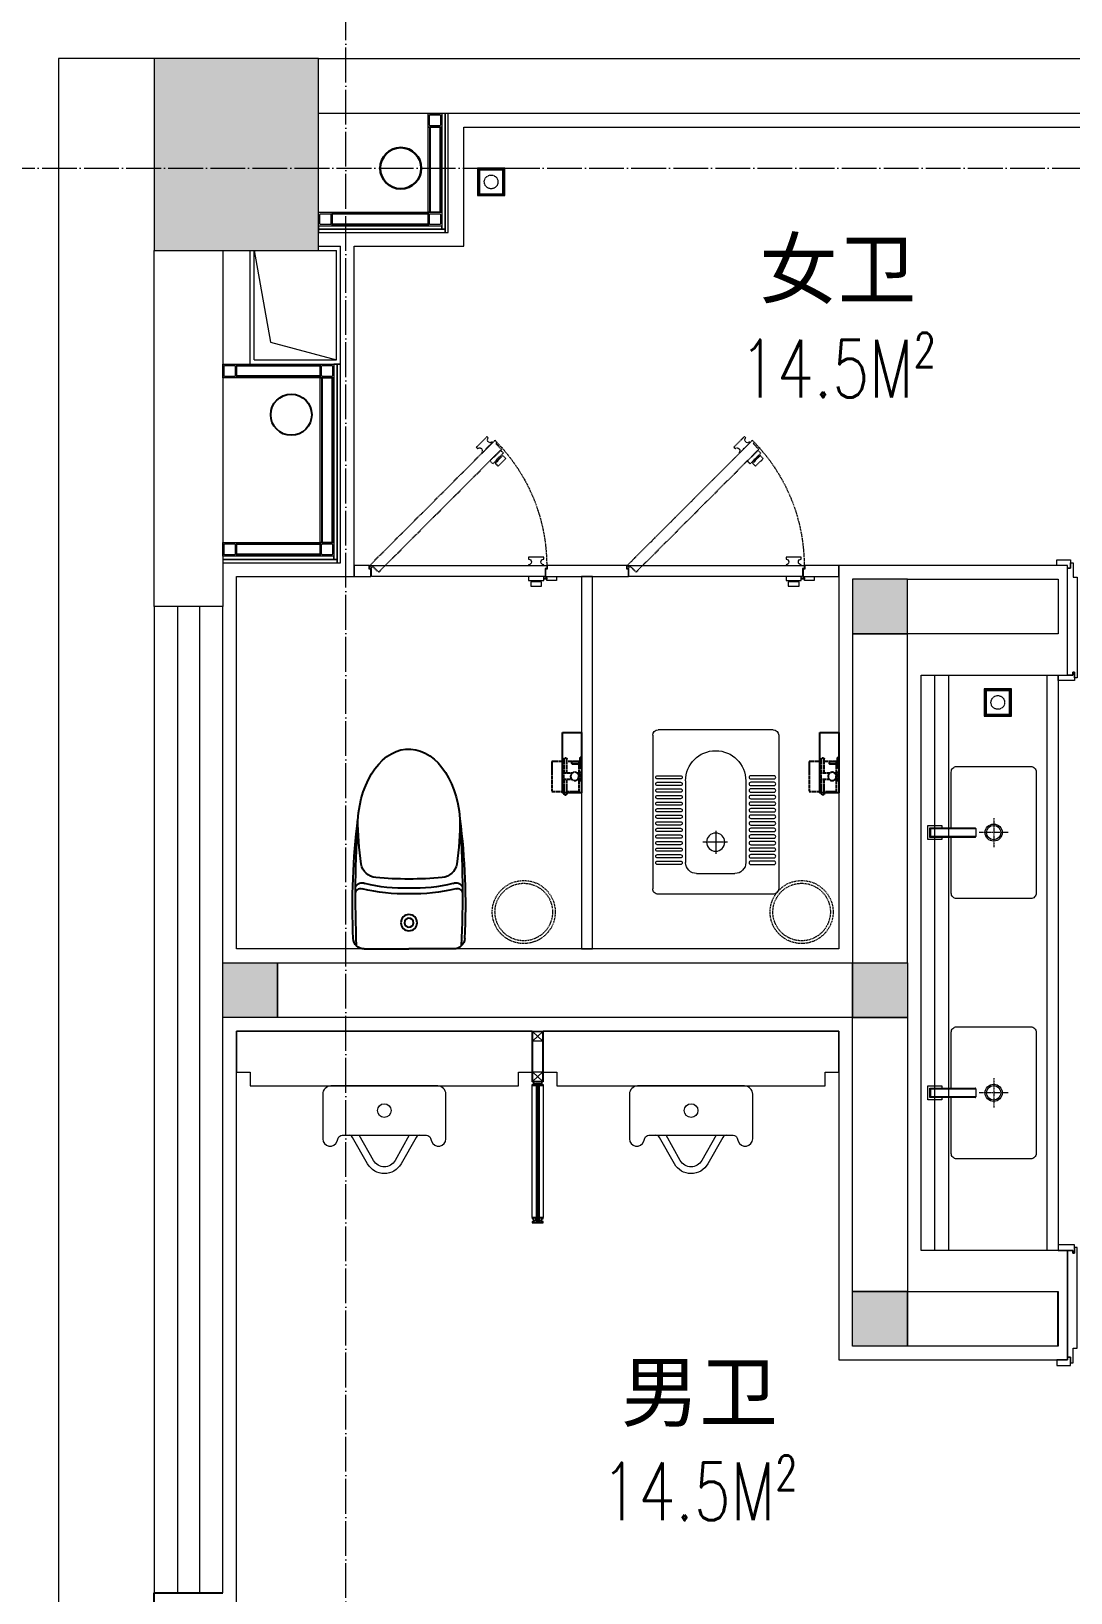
# Model space of a CAD drawing. Header units: millimetres. Extents: x -1346 to 48994, y -3569 to 24186.
# Drawn here: x 2585 to 6381, y 13516 to 19216 of the extents above; entities that cross this region are included whole.
import ezdxf
from ezdxf.enums import TextEntityAlignment as Align

# ---------------------------------------------------------------- set-up
doc = ezdxf.new("R2010")
doc.units = ezdxf.units.MM
for name, pattern in [('1', [0.375, 0.25, -0.125]), ('AD_514 TOWER A HOTEL TYP$0$CENTER', [2, 1.25, -0.25, 0.25, -0.25]), ('CENTER', [50.8, 31.75, -6.35, 6.35, -6.35]), ('DASH', [0.35, 0.25, -0.1]), ('DGN Style 2', [24.263104, 14.557862, -9.705241]), ('DOTE', [61.468, 50.8, -5.08, 0.508, -5.08])]:
    doc.linetypes.add(name, pattern=pattern)
for name, color, linetype, lineweight in [('BS-AR-OC', 253, 'Continuous', 0), ('BS-DOTE', 134, 'DOTE', 0), ('BS-WALL-BW', 200, 'Continuous', 0), ('BS-WALL-FINISH', 3, 'Continuous', 0), ('BS-WALL-HATCH1', 253, 'Continuous', 0), ('BS-WALL-ORI', 200, 'Continuous', 0), ('BS-WINDOW', 72, 'Continuous', 0), ('DS-DOOR-JAMB', 3, 'Continuous', 0), ('DS-FLOOR-SW', 33, 'Continuous', 0), ('DS-MILK-HIGH', 40, 'Continuous', 0), ('DS-MILK-LOW', 30, 'Continuous', 0), ('DS-MILK-SUSPEND', 66, 'Continuous', 0), ('DS-SW', 31, 'Continuous', 0), ('FC-OUTLET', 71, 'Continuous', 0), ('FF-FURN', 51, 'Continuous', 0), ('FF-LIGHT', 22, 'Continuous', 0), ('FF-TEXT', 2, 'Continuous', 0), ('PUB_DIM', 3, 'Continuous', 25)]:
    doc.layers.add(name, color=color, linetype=linetype, lineweight=lineweight)
for name, color, linetype in [('DS-FIXT', 31, 'Continuous'), ('DT-HATCH', 250, 'Continuous'), ('WALL', 160, 'Continuous'), ('生活排水', 2, 'DGN Style 2')]:
    doc.layers.add(name, color=color, linetype=linetype)
doc.styles.get("Standard").update_dxf_attribs({"font": 'arial.ttf'})
doc.styles.add('亚厦-中文', font='STXIHEI.TTF')
doc.styles.add('亚厦-英文', font='SIMPLEX.SHX', dxfattribs={"width": 0.8, "bigfont": 'hztxt.shx'})
doc.linetypes.add('LED_LINE', pattern='A,0.5,-0.2,["LED",Standard,S=0.1,R=0,X=-0.1,Y=-0.05],-0.25', length=0.95)
doc.linetypes.add('ZIGZAG', pattern='A,0.0001,-0.2,[131,ltypeshp.shx,S=0.2,R=0,X=-0.2,Y=0],-0.4,[131,ltypeshp.shx,S=0.2,R=180,X=0.2,Y=0],-0.2', length=0.8001)

# ---------------------------------------------------------------- blocks, each defined once
blk = doc.blocks.new('FDSGSERRERRER')
at = {"layer": 'BS-WALL-HATCH1'}
h = blk.add_hatch(color=256, dxfattribs=at)
h.dxf.hatch_style = 1
h.paths.add_polyline_path([(165374.1, 101443.3), (165974.1, 101443.3), (165974.1, 102143.3), (165374.1, 102143.3)])
at = {"layer": 'BS-WALL-BW'}
blk.add_lwpolyline([(165374.1, 101443.3), (165974.1, 101443.3), (165974.1, 102143.3), (165374.1, 102143.3)], close=True, dxfattribs=at)
blk = doc.blocks.new('*U55')
at = {"linetype": 'Continuous'}
for p, q in [((66716.7, 97964.8), (66716.7, 94364.8)), ((66796.7, 97964.8), (66796.7, 94364.8))]:
    blk.add_line(p, q, dxfattribs=at)
blk.add_lwpolyline([(66631.7, 94364.8), (66881.7, 94364.8), (66881.7, 97964.8), (66631.7, 97964.8)], close=True, dxfattribs=at)
blk = doc.blocks.new('DAFERW')
for points in [[(168719.1, 100313.1), (168719.1, 100283.1), (168709.1, 100283.1), (168709.1, 100293.1), (168669.1, 100293.1), (168669.1, 100313.1), (168719.1, 100313.1)], [(168729.1, 100303.1), (168729.1, 100250.1), (168744.1, 100250.1), (168744.1, 99883.1), (168734.1, 99883.1), (168734.1, 99903.1), (168728.1, 99903.1), (168728.1, 99893.1), (168709.1, 99893.1), (168709.1, 100283.1), (168719.1, 100283.1), (168719.1, 100303.1), (168729.1, 100303.1)], [(169564.1, 100303.1), (169564.1, 100250.1), (169549.1, 100250.1), (169549.1, 99883.1), (169559.1, 99883.1), (169559.1, 99903.1), (169565.1, 99903.1), (169565.1, 99893.1), (169584.1, 99893.1), (169584.1, 100283.1), (169574.1, 100283.1), (169574.1, 100303.1), (169564.1, 100303.1)], [(169574.1, 100313.1), (169574.1, 100283.1), (169584.1, 100283.1), (169584.1, 100293.1), (169624.1, 100293.1), (169624.1, 100313.1), (169574.1, 100313.1)], [(168734.1, 99903.1), (168734.1, 99873.1), (168674.1, 99873.1), (168674.1, 99893.1), (168728.1, 99893.1), (168728.1, 99903.1), (168734.1, 99903.1)], [(169559.1, 99903.1), (169559.1, 99873.1), (169619.1, 99873.1), (169619.1, 99893.1), (169565.1, 99893.1), (169565.1, 99903.1), (169559.1, 99903.1)]]:
    blk.add_lwpolyline(points)
blk = doc.blocks.new('FDGDSGDDSS')
at = {"layer": 'BS-DOTE', "ltscale": 2.5}
blk.add_line((68371.2, 81618.3), (68371.2, 105053.9), dxfattribs=at)
blk.add_lwpolyline([(65571.2, 101743.3), (111471.2, 101743.3)], dxfattribs=at)
blk = doc.blocks.new('sdgew4')
at = {"color": 146}
for points in [[(416174.6, 141639.1), (416174.6, 141679.1), (416159.6, 141679.1), (416159.6, 141639.1)], [(416174.6, 141670.5), (416179.6, 141670.5), (416179.6, 141647.8), (416174.6, 141647.8)], [(416194.6, 141631.6), (416194.6, 141686.6), (416179.6, 141686.6), (416179.6, 141631.6)], [(416179.6, 141619.6), (416194.6, 141619.6), (416194.6, 141584.6), (416179.6, 141584.6)], [(416184.6, 141631.6), (416189.6, 141631.6), (416189.6, 141619.6), (416184.6, 141619.6)]]:
    blk.add_lwpolyline(points, close=True, dxfattribs=at)
blk.add_lwpolyline([(416237.6, 141631.6, -1), (416257.6, 141631.6), (416264.6, 141631.6), (416264.6, 141686.6), (416257.6, 141686.6, -1), (416237.6, 141686.6), (416234.6, 141686.6), (416234.6, 141631.6)], format="xyb", close=True, dxfattribs=at)
blk = doc.blocks.new('EQREQ')
at = {"color": 8, "linetype": 'DASH', "ltscale": 15}
for points in [[(69729.7, 122357.9), (69709.2, 122378.4), (69713.4, 122382.6), (69705.6, 122390.4), (69248.8, 121933.6), (69256.6, 121925.8), (69260.8, 121930.1), (69281.4, 121909.6)], [(69284.9, 121913.1), (69323.8, 121952), (69334.4, 121941.4), (69295.5, 121902.5)], [(69304.3, 121904.2), (69332.6, 121932.5), (69343.2, 121921.9), (69314.9, 121893.6)], [(69326.5, 121926.4), (69323, 121930), (69306.9, 121913.9), (69310.4, 121910.4)]]:
    blk.add_lwpolyline(points, close=True, dxfattribs=at)
blk.add_lwpolyline([(69745.6, 122384.4), (69716.6, 122384.4), (69716.6, 122390.4), (69705.6, 122390.4), (69705.6, 121744.4), (69716.6, 121744.4), (69716.6, 121750.4), (69745.6, 121750.4)], close=True)
blk.add_lwpolyline([(69254.5, 121943.5, 1), (69240.3, 121957.6), (69235.4, 121962.6), (69274.3, 122001.5), (69279.2, 121996.5, 1), (69293.4, 121982.4), (69295.5, 121980.3), (69256.6, 121941.4)], format="xyb", close=True, dxfattribs=at)
blk.add_arc((69705.6, 122390.4), 646, 225, 270.9757, dxfattribs=at)
at = {"xscale": -1}
blk.add_blockref('sdgew4', (485940.3, -19876.2), dxfattribs=at)
blk = doc.blocks.new('A$C57CF79E1')
at = {"ltscale": 0.5}
blk.add_lwpolyline([(-195, 0, 0.414214), (-225, -30), (-225, -193, 0.847127), (-172.5, -201.8), (-168.5, -190.1, -0.320465), (-154.3, -180), (154.3, -180, -0.320465), (168.5, -190.1), (172.5, -201.8, 0.847127), (225, -193), (225, -30, 0.414214), (195, 0)], format="xyb", close=True, dxfattribs=at)
blk.add_lwpolyline([(128.8, -180, 0.270349), (115.7, -187.6), (60.9, -284.5, -0.583333), (-60.9, -284.5), (-115.7, -187.6, 0.270349), (-128.8, -180, 0.270349)], format="xyb", dxfattribs=at)
at = {"color": 250}
blk.add_lwpolyline([(91.3, -180), (39.2, -272.2, -0.583333), (-39.2, -272.2), (-91.3, -180)], format="xyb", dxfattribs=at)
blk.add_circle((0, -90), 25)
blk.add_arc((-128.8, -195), 15, 29.4871, 90)
blk = doc.blocks.new('*U93')
at = {"color": 142}
for points in [[(99794.1, 103528.4), (99794.1, 103532.1), (99794.7, 103532.7), (100285.4, 103532.7), (100286.1, 103532.1), (100286.1, 103528.4), (100285.4, 103527.7), (99794.7, 103527.7)], [(99794.1, 103526.5), (99794.1, 103522.7), (99794.7, 103522.1), (100285.4, 103522.1), (100286.1, 103522.7), (100286.1, 103526.5), (100285.4, 103527.1), (99794.7, 103527.1)]]:
    blk.add_lwpolyline(points, close=True, dxfattribs=at)
at = {"layer": 'DT-HATCH', "linetype": 'ZIGZAG', "ltscale": 1.2}
for points in [[(99794.1, 103530.2), (100286.1, 103530.2)], [(99794.1, 103524.6), (100286.1, 103524.6)]]:
    blk.add_lwpolyline(points, dxfattribs=at)
at = {"layer": 'DT-HATCH', "linetype": 'ByBlock', "ltscale": 10, "const_width": 0.625}
blk.add_lwpolyline([(100285.4, 103527.4), (99794.7, 103527.4)], dxfattribs=at)
at = {"layer": 'DT-HATCH'}
blk.add_lwpolyline([(99794.7, 103527.7), (100285.4, 103527.7), (100285.4, 103527.1), (99794.7, 103527.1)], close=True, dxfattribs=at)
blk = doc.blocks.new('TREY')
for p, q in [((71955.6, 119360.6), (71945.6, 119360.6)), ((72435.6, 119360.6), (72445.6, 119360.6))]:
    blk.add_line(p, q)
at = {"color": 8}
for p, q in [((71955.6, 119387.4), (72435.6, 119387.4)), ((72435.6, 119347.4), (71955.6, 119347.4))]:
    blk.add_line(p, q, dxfattribs=at)
for points in [[(71955.6, 119360.6), (71955.6, 119347.4), (71950.6, 119347.4), (71950.6, 119352.4), (71940.6, 119352.4), (71940.6, 119347.4), (71755.6, 119347.4), (71755.6, 119387.4), (71940.6, 119387.4), (71940.6, 119382.4), (71950.6, 119382.4), (71950.6, 119387.4), (71955.6, 119387.4), (71955.6, 119374.2), (71944.4, 119374.2), (71944.4, 119375.4), (71954.4, 119375.4), (71954.4, 119386.2), (71951.8, 119386.2), (71951.8, 119381.2), (71939.4, 119381.2), (71939.4, 119386.2), (71756.8, 119386.2), (71756.8, 119348.6), (71939.4, 119348.6), (71939.4, 119353.6), (71951.8, 119353.6), (71951.8, 119348.6), (71954.4, 119348.6), (71954.4, 119359.4), (71944.4, 119359.4), (71944.4, 119374.2), (71945.6, 119374.2), (71945.6, 119360.6)], [(72435.6, 119360.6), (72435.6, 119347.4), (72440.6, 119347.4), (72440.6, 119352.4), (72450.6, 119352.4), (72450.6, 119347.4), (72455.6, 119347.4), (72455.6, 119387.4), (72450.6, 119387.4), (72450.6, 119382.4), (72440.6, 119382.4), (72440.6, 119387.4), (72435.6, 119387.4), (72435.6, 119374.2), (72446.8, 119374.2), (72446.8, 119375.4), (72436.8, 119375.4), (72436.8, 119386.2), (72439.4, 119386.2), (72439.4, 119381.2), (72451.8, 119381.2), (72451.8, 119386.2), (72454.4, 119386.2), (72454.4, 119348.6), (72451.8, 119348.6), (72451.8, 119353.6), (72439.4, 119353.6), (72439.4, 119348.6), (72436.8, 119348.6), (72436.8, 119359.4), (72446.8, 119359.4), (72446.8, 119374.2), (72445.6, 119374.2), (72445.6, 119360.6)]]:
    blk.add_lwpolyline(points)
for points in [[(71756.8, 119386.2), (71791.8, 119386.2), (71791.8, 119348.6), (71756.8, 119348.6), (71756.8, 119386.2)], [(71756.8, 119386.2), (71791.8, 119348.6)], [(71756.8, 119348.6), (71791.8, 119386.2)], [(71904.4, 119386.2), (71939.4, 119386.2), (71939.4, 119348.6), (71904.4, 119348.6), (71904.4, 119386.2)], [(71904.4, 119386.2), (71939.4, 119348.6)], [(71904.4, 119348.6), (71939.4, 119386.2)], [(72454.4, 119381.2), (72446.8, 119353.6)], [(72454.4, 119353.6), (72446.8, 119381.2)]]:
    blk.add_lwpolyline(points, dxfattribs=at)
blk.add_lwpolyline([(72446.8, 119353.6), (72454.4, 119353.6), (72454.4, 119381.2), (72446.8, 119381.2)], close=True, dxfattribs=at)
for centre, start, end in [((71956.4, 119373.4), 135.6414, 224.3586), ((71956.4, 119361.3), 135.6414, 224.3586), ((72434.9, 119373.4), 315.6414, 44.3586), ((72434.9, 119361.3), 315.6414, 44.3586)]:
    blk.add_arc(centre, 1.07, start, end, dxfattribs=at)
at = {"color": 8, "extrusion": (0, 0, -1)}
blk.add_ellipse((71947.6, 119367.4), major_axis=(0, 5.31), ratio=0.376471, dxfattribs=at)
at = {"color": 8}
blk.add_ellipse((72443.6, 119367.4), major_axis=(0, 5.31), ratio=0.376471, dxfattribs=at)
blk.add_blockref('*U93', (-27844.4, 15840))
blk = doc.blocks.new('FDSWRT')
at = {"color": 14, "linetype": 'CENTER', "ltscale": 0.1}
for p, q in [((70845.1, 114725.2), (70845.1, 114619.2)), ((70792.1, 114672.2), (70898.1, 114672.2))]:
    blk.add_line(p, q, dxfattribs=at)
at = {"color": 47}
for p, q in [((70827.6, 114439.6), (70827.6, 114604.2)), ((70830.6, 114607.2), (70859.6, 114607.2)), ((70862.6, 114604.2), (70862.6, 114439.6)), ((70819.6, 114431.7), (70819.6, 114482.7)), ((70819.6, 114482.7), (70827.6, 114482.7)), ((70862.6, 114482.7), (70870.6, 114482.7)), ((70870.6, 114482.7), (70870.6, 114431.7)), ((70870.6, 114431.6), (70819.6, 114431.6)), ((70862.6, 114439.6), (70827.6, 114439.6))]:
    blk.add_line(p, q, dxfattribs=at)
at = {"color": 251}
for p, q in [((70830.6, 114439.6), (70830.6, 114607.2)), ((70859.6, 114607.2), (70859.6, 114439.6)), ((70862.6, 114442.6), (70827.6, 114442.6))]:
    blk.add_line(p, q, dxfattribs=at)
at = {"color": 47}
blk.add_lwpolyline([(70827.6, 114517.2), (70624.1, 114517.2, -0.414214), (70604.1, 114537.2), (70604.1, 114807.2, -0.414214), (70624.1, 114827.2), (71066.1, 114827.2, -0.414214), (71086.1, 114807.2), (71086.1, 114537.2, -0.414214), (71066.1, 114517.2), (70862.6, 114517.2)], format="xyb", dxfattribs=at)
for radius in [31.3, 26.2]:
    blk.add_circle((70845.1, 114672.2), radius, dxfattribs=at)
for centre, start, end in [((70830.6, 114604.2), 90, 180), ((70859.6, 114604.2), 0, 90)]:
    blk.add_arc(centre, 3, start, end, dxfattribs=at)
blk = doc.blocks.new('SDFDAFAW')
blk.add_lwpolyline([(168674.1, 97793), (168174.1, 97793), (168174.1, 99893.1), (168674.1, 99893.1)], close=True)
at = {"rotation": 270}
for p in [(53766.9, 170163.2), (53766.9, 169213.2)]:
    blk.add_blockref('FDSWRT', p, dxfattribs=at)
blk = doc.blocks.new('A$C1E9279BF')
at = {"color": 251, "linetype": 'DASH', "ltscale": 15, "extrusion": (-1.81762e-08, 5.93087e-08, 1)}
for p, q in [((83, 108.7, 0), (53, 108.7, 0)), ((53, 103.7, 0), (53, 108.7, 0)), ((53, 103.7, 0), (83, 103.7, 0)), ((56.6, 103.7, 0), (56.6, 93.7, 0)), ((56.6, 74.1, 0), (56.6, 43, 0)), ((60.3, 96.8, 0), (60.3, 103.7, 0)), ((75.7, 96.8, 0), (75.7, 103.7, 0)), ((79.4, 103.7, 0), (79.4, 93.7, 0)), ((79.4, 74.1, 0), (79.4, 43, 0)), ((83, 103.7, 0), (83, 108.7, 0)), ((5, 55, 0), (56.6, 55, 0)), ((5, 45, 0), (56.6, 45, 0)), ((79.4, 43, 0), (56.6, 43, 0)), ((79.4, 55, 0), (131, 55, 0)), ((79.4, 45, 0), (131, 45, 0))]:
    blk.add_line(p, q, dxfattribs=at)
blk.add_lwpolyline([(228, 38.7), (228, 108.7), (8, 108.7), (8, 38.7)], close=True)
at = {"color": 251, "linetype": 'DASH', "ltscale": 15, "extrusion": (-1.81762e-08, 5.93087e-08, 1), "elevation": 0}
for points in [[(13, 55), (13, 100), (56.6, 100)], [(79.4, 100), (123, 100)], [(123, 100), (123, 55)], [(123, 45), (123, 0), (13, 0), (13, 45)]]:
    blk.add_lwpolyline(points, dxfattribs=at)
at = {"color": 251, "linetype": 'DASH', "ltscale": 15, "extrusion": (-1.81762e-08, 5.93087e-08, 1)}
blk.add_circle((68, 83.9, 0), 15, dxfattribs=at)
for centre, start, end in [((5, 50, 0), 90, 270), ((131, 50, 0), 270, 90)]:
    blk.add_arc(centre, 5, start, end, dxfattribs=at)
blk = doc.blocks.new('FDSGFDSGFDS')
at = {"linetype": '1', "ltscale": 15}
blk.add_circle((61034.4, 4807.5, -142.9), 115, dxfattribs=at)
at = {"color": 47, "linetype": '1', "ltscale": 15}
blk.add_circle((61034.4, 4807.5, -142.9), 105, dxfattribs=at)
blk = doc.blocks.new('DFSGWRT')
at = {"color": 0, "linetype": 'Continuous'}
for p, q in [((213613.2, 87637.3), (213613.2, 87217.3)), ((214193.2, 87657.3), (213633.2, 87657.3)), ((213688.7, 87357.4), (213688.7, 87497.4)), ((214027.1, 87537.3), (213728.7, 87537.4)), ((214027.1, 87317.4), (213728.7, 87317.4)), ((214193.2, 87197.4), (213633.2, 87197.3))]:
    blk.add_line(p, q, dxfattribs=at)
blk.add_line((214213.2, 87637.3), (214213.2, 87217.4))
at = {"color": 39}
for p, q in [((213803.3, 87470.1), (213803.3, 87380.5)), ((213844.5, 87427.3), (213761.2, 87427.3))]:
    blk.add_line(p, q, dxfattribs=at)
for points in [[(213733.8, 87640.4), (213733.8, 87555.4, -0.414214), (213727.8, 87549.4), (213727.8, 87549.4, -0.414214), (213721.8, 87555.4), (213721.8, 87640.4, -0.414214), (213727.8, 87646.4), (213727.8, 87646.4, -0.414214)], [(213757.8, 87640.4), (213757.8, 87555.4, -0.414214), (213751.8, 87549.4), (213751.8, 87549.4, -0.414214), (213745.8, 87555.4), (213745.8, 87640.4, -0.414214), (213751.8, 87646.4), (213751.8, 87646.4, -0.414214)], [(213781.8, 87640.4), (213781.8, 87555.4, -0.414214), (213775.8, 87549.4), (213775.8, 87549.4, -0.414214), (213769.8, 87555.4), (213769.8, 87640.4, -0.414214), (213775.8, 87646.4), (213775.8, 87646.4, -0.414214)], [(213805.8, 87640.4), (213805.8, 87555.4, -0.414214), (213799.8, 87549.4), (213799.8, 87549.4, -0.414214), (213793.8, 87555.4), (213793.8, 87640.4, -0.414214), (213799.8, 87646.4), (213799.8, 87646.4, -0.414214)], [(213829.8, 87640.4), (213829.8, 87555.4, -0.414214), (213823.8, 87549.4), (213823.8, 87549.4, -0.414214), (213817.8, 87555.4), (213817.8, 87640.4, -0.414214), (213823.8, 87646.4), (213823.8, 87646.4, -0.414214)], [(213853.8, 87640.4), (213853.8, 87555.4, -0.414214), (213847.8, 87549.4), (213847.8, 87549.4, -0.414214), (213841.8, 87555.4), (213841.8, 87640.4, -0.414214), (213847.8, 87646.4), (213847.8, 87646.4, -0.414214)], [(213877.8, 87640.4), (213877.8, 87555.4, -0.414214), (213871.8, 87549.4), (213871.8, 87549.4, -0.414214), (213865.8, 87555.4), (213865.8, 87640.4, -0.414214), (213871.8, 87646.4), (213871.8, 87646.4, -0.414214)], [(213901.8, 87640.4), (213901.8, 87555.4, -0.414214), (213895.8, 87549.4), (213895.8, 87549.4, -0.414214), (213889.8, 87555.4), (213889.8, 87640.4, -0.414214), (213895.8, 87646.4), (213895.8, 87646.4, -0.414214)], [(213925.8, 87640.4), (213925.8, 87555.4, -0.414214), (213919.8, 87549.4), (213919.8, 87549.4, -0.414214), (213913.8, 87555.4), (213913.8, 87640.4, -0.414214), (213919.8, 87646.4), (213919.8, 87646.4, -0.414214)], [(213949.8, 87640.4), (213949.8, 87555.4, -0.414214), (213943.8, 87549.4), (213943.8, 87549.4, -0.414214), (213937.8, 87555.4), (213937.8, 87640.4, -0.414214), (213943.8, 87646.4), (213943.8, 87646.4, -0.414214)], [(213973.8, 87640.4), (213973.8, 87555.4, -0.414214), (213967.8, 87549.4), (213967.8, 87549.4, -0.414214), (213961.8, 87555.4), (213961.8, 87640.4, -0.414214), (213967.8, 87646.4), (213967.8, 87646.4, -0.414214)], [(213997.8, 87640.4), (213997.8, 87555.4, -0.414214), (213991.8, 87549.4), (213991.8, 87549.4, -0.414214), (213985.8, 87555.4), (213985.8, 87640.4, -0.414214), (213991.8, 87646.4), (213991.8, 87646.4, -0.414214)], [(214021.8, 87640.4), (214021.8, 87555.4, -0.414214), (214015.8, 87549.4), (214015.8, 87549.4, -0.414214), (214009.8, 87555.4), (214009.8, 87640.4, -0.414214), (214015.8, 87646.4), (214015.8, 87646.4, -0.414214)], [(214045.8, 87640.4), (214045.8, 87555.4, -0.414214), (214039.8, 87549.4), (214039.8, 87549.4, -0.414214), (214033.8, 87555.4), (214033.8, 87640.4, -0.414214), (214039.8, 87646.4), (214039.8, 87646.4, -0.414214)], [(213733.8, 87214.2), (213733.8, 87299.2, 0.414214), (213727.8, 87305.2), (213727.8, 87305.2, 0.414214), (213721.8, 87299.2), (213721.8, 87214.2, 0.414214), (213727.8, 87208.2), (213727.8, 87208.2, 0.414214)], [(213757.8, 87214.2), (213757.8, 87299.2, 0.414214), (213751.8, 87305.2), (213751.8, 87305.2, 0.414214), (213745.8, 87299.2), (213745.8, 87214.2, 0.414214), (213751.8, 87208.2), (213751.8, 87208.2, 0.414214)], [(213781.8, 87214.2), (213781.8, 87299.2, 0.414214), (213775.8, 87305.2), (213775.8, 87305.2, 0.414214), (213769.8, 87299.2), (213769.8, 87214.2, 0.414214), (213775.8, 87208.2), (213775.8, 87208.2, 0.414214)], [(213805.8, 87214.2), (213805.8, 87299.2, 0.414214), (213799.8, 87305.2), (213799.8, 87305.2, 0.414214), (213793.8, 87299.2), (213793.8, 87214.2, 0.414214), (213799.8, 87208.2), (213799.8, 87208.2, 0.414214)], [(213829.8, 87214.2), (213829.8, 87299.2, 0.414214), (213823.8, 87305.2), (213823.8, 87305.2, 0.414214), (213817.8, 87299.2), (213817.8, 87214.2, 0.414214), (213823.8, 87208.2), (213823.8, 87208.2, 0.414214)], [(213853.8, 87214.2), (213853.8, 87299.2, 0.414214), (213847.8, 87305.2), (213847.8, 87305.2, 0.414214), (213841.8, 87299.2), (213841.8, 87214.2, 0.414214), (213847.8, 87208.2), (213847.8, 87208.2, 0.414214)], [(213877.8, 87214.2), (213877.8, 87299.2, 0.414214), (213871.8, 87305.2), (213871.8, 87305.2, 0.414214), (213865.8, 87299.2), (213865.8, 87214.2, 0.414214), (213871.8, 87208.2), (213871.8, 87208.2, 0.414214)], [(213901.8, 87214.2), (213901.8, 87299.2, 0.414214), (213895.8, 87305.2), (213895.8, 87305.2, 0.414214), (213889.8, 87299.2), (213889.8, 87214.2, 0.414214), (213895.8, 87208.2), (213895.8, 87208.2, 0.414214)], [(213925.8, 87214.2), (213925.8, 87299.2, 0.414214), (213919.8, 87305.2), (213919.8, 87305.2, 0.414214), (213913.8, 87299.2), (213913.8, 87214.2, 0.414214), (213919.8, 87208.2), (213919.8, 87208.2, 0.414214)], [(213949.8, 87214.2), (213949.8, 87299.2, 0.414214), (213943.8, 87305.2), (213943.8, 87305.2, 0.414214), (213937.8, 87299.2), (213937.8, 87214.2, 0.414214), (213943.8, 87208.2), (213943.8, 87208.2, 0.414214)], [(213973.8, 87214.2), (213973.8, 87299.2, 0.414214), (213967.8, 87305.2), (213967.8, 87305.2, 0.414214), (213961.8, 87299.2), (213961.8, 87214.2, 0.414214), (213967.8, 87208.2), (213967.8, 87208.2, 0.414214)], [(213997.8, 87214.2), (213997.8, 87299.2, 0.414214), (213991.8, 87305.2), (213991.8, 87305.2, 0.414214), (213985.8, 87299.2), (213985.8, 87214.2, 0.414214), (213991.8, 87208.2), (213991.8, 87208.2, 0.414214)], [(214021.8, 87214.2), (214021.8, 87299.2, 0.414214), (214015.8, 87305.2), (214015.8, 87305.2, 0.414214), (214009.8, 87299.2), (214009.8, 87214.2, 0.414214), (214015.8, 87208.2), (214015.8, 87208.2, 0.414214)], [(214045.8, 87214.2), (214045.8, 87299.2, 0.414214), (214039.8, 87305.2), (214039.8, 87305.2, 0.414214), (214033.8, 87299.2), (214033.8, 87214.2, 0.414214), (214039.8, 87208.2), (214039.8, 87208.2, 0.414214)]]:
    blk.add_lwpolyline(points, format="xyb", close=True, dxfattribs=at)
blk.add_circle((213803.3, 87427.3), 33.1, dxfattribs=at)
at = {"color": 0, "linetype": 'Continuous'}
for centre, radius, start, end in [((213633.2, 87637.3), 20, 89.9963, 180.0027), ((213728.7, 87497.4), 40, 89.9963, 180.0045), ((214027.1, 87427.3), 110, 270.0073, 89.9988), ((213728.7, 87357.4), 40, 180.0045, 270.0094), ((213633.2, 87217.3), 20, 180.0027, 270.0094)]:
    blk.add_arc(centre, radius, start, end, dxfattribs=at)
for centre, start, end in [((214193.2, 87637.3), 360, 89.9963), ((214193.2, 87217.4), 270.0094, 360)]:
    blk.add_arc(centre, 20, start, end)
blk = doc.blocks.new('A$C44307E91')
for points in [[(0, 35), (40, 35), (40, 33, -0.414214), (37, 30), (3, 30, -0.414214), (0, 33)], [(25, 30), (25, 3, -0.414214), (22, 0), (18, 0, -0.414214), (15, 3), (15, 30)]]:
    blk.add_lwpolyline(points, format="xyb", close=True)
blk = doc.blocks.new('A1A0空间标注')
at = {"color": 2, "style": '亚厦-英文', "width": 0.75}
blk.add_attdef('ENGLISH', text='', height=3.5, dxfattribs=at).set_placement((-367.514, -638.848), align=Align.MIDDLE_CENTER)
at = {"color": 2, "ltscale": 0.1, "style": '亚厦-中文'}
blk.add_attdef('中文字体', text='', height=3.5, dxfattribs=at).set_placement((-367.514, -644.2), align=Align.MIDDLE_CENTER)
at = {"color": 2, "ltscale": 0.1, "style": '亚厦-英文', "width": 0.75}
blk.add_attdef('AREA', text='', height=3.5, dxfattribs=at).set_placement((-367.514, -650.255), align=Align.MIDDLE_CENTER)
blk = doc.blocks.new('DSAFSDFAS')
for p in [(31360.3, -112039.2), (31687.4, -112039.2)]:
    blk.add_line(p, (31523.8, -112039.2))
at = {"color": 251}
for radius in [29.6, 16.1]:
    blk.add_circle((31523.8, -112135.1), radius, dxfattribs=at)
for centre, radius, start, end in [((31360.3, -112079.2), 40, 90, 177.4001), ((31687.4, -112079.2), 40, 2.5999, 90), ((33895.2, -112194.3), 2577.4, 177.4001, 187.1336), ((29152.5, -112194.3), 2577.4, 352.8664, 2.5999), ((31408.2, -112359.9), 60, 95.3921, 169.5299), ((31532, -113672.3), 1378.2, 90.3409, 95.3921), ((31515.6, -113672.3), 1378.2, 84.6079, 89.6591), ((31639.5, -112359.9), 60, 10.4701, 84.6079), ((32437.3, -112507.7), 1099.7, 171.703, 180.3481), ((30610.4, -112507.7), 1099.7, 359.6519, 8.297)]:
    blk.add_arc(centre, radius, start, end)
for centre, radius, start, end in [((35640.3, -112236.2), 4311.6, 177.5288, 183.6994), ((27407.4, -112236.2), 4311.6, 356.3006, 2.4712), ((31347.4, -112241.1), 18.8, 174.0685, 287.6407), ((31351.8, -112257), 24.1, 198.0596, 297.7967), ((31500.2, -112832.5), 592, 87.7467, 104.3815), ((31500.2, -112813), 552, 87.5425, 104.3815), ((31547.5, -112813), 552, 75.6185, 92.4575), ((31547.5, -112832.5), 592, 75.6185, 92.2533), ((31695.9, -112257), 24.1, 242.2033, 341.9404), ((31700.3, -112241.1), 18.8, 252.3593, 5.9315)]:
    blk.add_arc(centre, radius, start, end, dxfattribs=at)
blk.add_ellipse((31523.8, -112479.9), major_axis=(0, 289.3), ratio=0.648116, start_param=1.570796, end_param=4.592942)
blk = doc.blocks.new('DDGFS')
blk.add_lwpolyline([(65616.6, 76638.6), (65616.6, 76538.6), (65716.6, 76538.6), (65716.6, 76638.6)], close=True)
at = {"color": 251}
for points in [[(65618.6, 76636.6), (65618.6, 76540.6), (65714.6, 76540.6), (65714.6, 76636.6)], [(65621.6, 76633.6), (65621.6, 76543.6), (65711.6, 76543.6), (65711.6, 76633.6)], [(65623.6, 76631.6), (65623.6, 76545.6), (65709.6, 76545.6), (65709.6, 76631.6)]]:
    blk.add_lwpolyline(points, close=True, dxfattribs=at)
at = {"color": 251, "linetype": 'DASH', "ltscale": 5}
blk.add_circle((65666.6, 76588.6), 25, dxfattribs=at)
blk = doc.blocks.new('FSGFDSE')
at = {"color": 144, "ltscale": 1.2}
blk.add_lwpolyline([(102071.2, 101293.3), (102121.2, 101293.3), (102121.2, 101243.3), (102071.2, 101243.3)], close=True, dxfattribs=at)
blk.add_lwpolyline([(102079.2, 101288.3), (102113.2, 101288.3, -0.414214), (102116.2, 101285.3), (102116.2, 101251.3, -0.414214), (102113.2, 101248.3), (102079.2, 101248.3, -0.414214), (102076.2, 101251.3), (102076.2, 101285.3, -0.414214)], format="xyb", close=True, dxfattribs=at)
blk = doc.blocks.new('*U133')
at = {"color": 250, "linetype": 'AD_514 TOWER A HOTEL TYP$0$CENTER', "lineweight": -3}
for p, q in [((-147.3, 31), (104.2, 31)), ((-147.3, -0.1), (104.2, -0.1))]:
    blk.add_line(p, q, dxfattribs=at)
at = {"color": 144, "ltscale": 1.2}
blk.add_lwpolyline([(-147.3, 36), (104.2, 36), (104.2, -5.1), (-147.3, -5.1)], close=True, dxfattribs=at)
blk = doc.blocks.new('*U132')
at = {"color": 250, "linetype": 'AD_514 TOWER A HOTEL TYP$0$CENTER', "lineweight": -3}
for p, q in [((-81.5, 31), (412.5, 31)), ((-81.5, -0.1), (412.5, -0.1))]:
    blk.add_line(p, q, dxfattribs=at)
at = {"color": 144, "ltscale": 1.2}
blk.add_lwpolyline([(-81.5, 36), (412.5, 36), (412.5, -5.1), (-81.5, -5.1)], close=True, dxfattribs=at)
blk = doc.blocks.new('*U135')
at = {"color": 250, "linetype": 'AD_514 TOWER A HOTEL TYP$0$CENTER', "lineweight": -3}
for p, q in [((-147.3, 31), (140.2, 31)), ((-147.3, -0.1), (140.2, -0.1))]:
    blk.add_line(p, q, dxfattribs=at)
at = {"color": 144, "ltscale": 1.2}
blk.add_lwpolyline([(-147.3, 36), (140.2, 36), (140.2, -5.1), (-147.3, -5.1)], close=True, dxfattribs=at)
blk = doc.blocks.new('*U134')
at = {"color": 250, "linetype": 'AD_514 TOWER A HOTEL TYP$0$CENTER', "lineweight": -3}
for p, q in [((-217.1, 31), (38.5, 31)), ((-217.1, -0.1), (38.5, -0.1))]:
    blk.add_line(p, q, dxfattribs=at)
at = {"color": 144, "ltscale": 1.2}
blk.add_lwpolyline([(-217.1, 36), (38.5, 36), (38.5, -5.1), (-217.1, -5.1)], close=True, dxfattribs=at)

msp = doc.modelspace()

# ---------------------------------------------------------------- hatches: boundary and pattern name
at = {"layer": 'BS-WALL-ORI'}
h = msp.add_hatch(color=253, dxfattribs=at)
h.dxf.hatch_style = 1
h.paths.add_polyline_path([(5584.3, 17015.7), (5784.3, 17015.7), (5784.3, 17215.7), (5584.3, 17215.7)])
h = msp.add_hatch(color=253, dxfattribs=at)
h.dxf.hatch_style = 1
h.paths.add_polyline_path([(3284.3, 15815.8), (3484.3, 15815.8), (3484.3, 15615.8), (3284.3, 15615.8)])
h = msp.add_hatch(color=253, dxfattribs=at)
h.dxf.hatch_style = 1
h.paths.add_polyline_path([(5584.3, 15815.8), (5784.3, 15815.8), (5784.3, 15615.8), (5584.3, 15615.8)])
h = msp.add_hatch(color=253, dxfattribs=at)
h.dxf.hatch_style = 1
h.paths.add_polyline_path([(40934.3, 1240.8), (40734.3, 1240.8), (40734.3, 1040.8), (40934.3, 1040.8)], flags=17)
edge = h.paths.add_edge_path()
edge.add_line((2684.3, 690.8), (45084.3, 690.8))
edge.add_line((44484.3, 15665.8), (44734.3, 15665.8))
h = msp.add_hatch(color=253, dxfattribs=at)
h.dxf.hatch_style = 1
h.paths.add_polyline_path([(5584.3, 14615.6), (5784.3, 14615.6), (5784.3, 14415.6), (5584.3, 14415.6)])

# ---------------------------------------------------------------- linework, layer by layer
at = {"layer": 'BS-AR-OC', "linetype": 'Continuous'}
for p, q in [((3034.3, 19115.8), (2684.3, 19115.8)), ((2684.3, 19115.8), (2684.3, 690.8)), ((3034.3, 19115.8), (2684.3, 19115.8)), ((3034.3, 19115.8), (2684.3, 19115.8)), ((3034.3, 19115.8), (2684.3, 19115.8))]:
    msp.add_line(p, q, dxfattribs=at)
at = {"layer": 'BS-WALL-FINISH', "color": 144}
for points in [[(4084, 18915.8), (4084, 18492.8), (4096, 18492.8), (4096, 18915.8), (4084, 18915.8)], [(4096, 18915.8), (4096, 18480.8), (4108, 18480.8), (4108, 18915.8), (4096, 18915.8)], [(4084, 18504.8), (3634.3, 18504.8), (3634.3, 18492.8), (4084, 18492.8), (4084, 18504.8)], [(4096, 18492.8), (3634.3, 18492.8), (3634.3, 18480.8), (4096, 18480.8), (4096, 18492.8)], [(3690.3, 18000.8), (3690.3, 17287.7), (3702.3, 17287.7), (3702.3, 18000.8), (3690.3, 18000.8)], [(3702.3, 18000.8), (3702.3, 17275.7), (3714.3, 17275.7), (3714.3, 18000.8), (3702.3, 18000.8)], [(3690.3, 17299.7), (3284.3, 17299.7), (3284.3, 17287.7), (3690.3, 17287.7), (3690.3, 17299.7)], [(3702.3, 17287.7), (3284.3, 17287.7), (3284.3, 17275.7), (3702.3, 17275.7), (3702.3, 17287.7)]]:
    msp.add_lwpolyline(points, dxfattribs=at)
at = {"layer": 'BS-WALL-FINISH'}
for points in [[(3334.3, 12030.8), (3334.3, 15565.8), (5534.3, 15565.8), (5534.3, 14365.6), (6369.3, 14365.6), (6369.3, 14765.6), (5834.3, 14765.6), (5834.3, 16865.7), (6369.3, 16865.7), (6369.3, 17265.7), (5534.3, 17265.7), (5534.3, 15865.8), (3334.3, 15865.8), (3334.3, 17225.7), (3764.3, 17225.7), (3764.3, 18430.8), (4164.3, 18430.8), (4164.3, 18865.8)], [(4164.3, 18865.8), (6884.3, 18865.8), (6884.3, 18430.8), (7284.3, 18430.8), (7284.3, 17265.7), (7244.3, 17265.7), (7244.3, 16865.7), (7684.3, 16865.7), (7684.3, 18765.8), (7829.3, 18765.8)]]:
    msp.add_lwpolyline(points, dxfattribs=at)
at = {"layer": 'BS-WALL-ORI'}
for p, q in [((3384.3, 18000.8), (3384.3, 18415.8)), ((3399.3, 18015.8), (3399.3, 18415.8)), ((3399.3, 18415.8), (3699.3, 18415.8)), ((3634.3, 18430.8), (3714.3, 18430.8)), ((3699.3, 18015.8), (3699.3, 18415.8)), ((3714.3, 18000.8), (3714.3, 18430.8)), ((3399.3, 18015.8), (3699.3, 18015.8)), ((3384.3, 18000.8), (3714.3, 18000.8))]:
    msp.add_line(p, q, dxfattribs=at)
at = {"layer": 'BS-WALL-ORI', "color": 8}
for p, q in [((3399.3, 18415.8), (3458.4, 18080.5)), ((3458.4, 18080.5), (3699.3, 18015.8))]:
    msp.add_line(p, q, dxfattribs=at)
at = {"layer": 'BS-WALL-ORI'}
for points in [[(3634.3, 19115.8), (7334.3, 19115.8), (7334.3, 18915.8), (3634.3, 18915.8)], [(3034.3, 18415.8), (3284.3, 18415.8), (3284.3, 17115.8), (3034.3, 17115.8)], [(5584.3, 17015.7), (5784.3, 17015.7), (5784.3, 17215.7), (5584.3, 17215.7)], [(5784.3, 17215.7), (6334.3, 17215.7), (6334.3, 17015.7), (5784.3, 17015.7)], [(5784.3, 17015.7), (5584.3, 17015.7), (5584.3, 15815.8), (5784.3, 15815.8)], [(3284.3, 15815.8), (3484.3, 15815.8), (3484.3, 15615.8), (3284.3, 15615.8)], [(3484.3, 15815.8), (5584.3, 15815.8), (5584.3, 15615.8), (3484.3, 15615.8)], [(5584.3, 15815.8), (5784.3, 15815.8), (5784.3, 15615.8), (5584.3, 15615.8)], [(5584.3, 15615.8), (5784.3, 15615.8), (5784.3, 14615.6), (5584.3, 14615.6)], [(5584.3, 14615.6), (5784.3, 14615.6), (5784.3, 14415.6), (5584.3, 14415.6)], [(5784.3, 14615.6), (6334.3, 14615.6), (6334.3, 14415.6), (5784.3, 14415.6)]]:
    msp.add_lwpolyline(points, close=True, dxfattribs=at)
at = {"layer": 'DS-MILK-HIGH'}
for points in [[(3764.3, 17225.7), (3825.3, 17225.7), (3825.3, 17252.7), (3819.3, 17252.7), (3819.3, 17265.7), (3764.3, 17265.7)], [(4594.3, 17225.7), (4594.3, 15865.8), (4634.3, 15865.8), (4634.3, 17225.7)], [(5534.3, 17225.7), (5534.3, 17265.7), (5409.3, 17265.7), (5409.3, 17252.7), (5403.3, 17252.7), (5403.3, 17225.7)]]:
    msp.add_lwpolyline(points, close=True, dxfattribs=at)
msp.add_lwpolyline([(4463.3, 17225.7), (4765.3, 17225.7), (4765.3, 17252.7), (4759.3, 17252.7), (4759.3, 17265.7), (4469.3, 17265.7), (4469.3, 17252.7), (4463.3, 17252.7), (4463.3, 17225.7)], dxfattribs=at)
at = {"layer": 'DS-MILK-LOW'}
for points in [[(4414.3, 15565.8), (3334.3, 15565.8), (3334.3, 15415.8), (3384.3, 15415.8), (3384.3, 15365.8), (4364.3, 15365.8), (4364.3, 15415.8), (4414.3, 15415.8)], [(5534.3, 15565.8), (4454.3, 15565.8), (4454.3, 15415.8), (4504.3, 15415.8), (4504.3, 15365.8), (5484.3, 15365.8), (5484.3, 15415.8), (5534.3, 15415.8)]]:
    msp.add_lwpolyline(points, close=True, dxfattribs=at)
at = {"layer": 'DS-MILK-SUSPEND'}
msp.add_lwpolyline([(5834.3, 16865.7), (5934.3, 16865.7), (5934.3, 14765.6), (5834.3, 14765.6)], close=True, dxfattribs=at)
at = {"layer": 'FF-LIGHT', "linetype": 'LED_LINE', "ltscale": 40, "const_width": 5}
for points in [[(5884.3, 16865.7), (5884.3, 14765.6)], [(6294.3, 16865.7), (6294.3, 14765.6)]]:
    msp.add_lwpolyline(points, dxfattribs=at)
at = {"layer": 'PUB_DIM', "color": 4, "lineweight": 30}
msp.add_circle((3934.3, 18715.8), 75, dxfattribs=at)
at = {"layer": 'WALL'}
for p, q in [((6334.3, 14415.6), (6334.3, 14615.6)), ((3034.3, 11615.8), (3034.3, 13515.8)), ((3034.3, 13515.8), (3284.3, 13515.8))]:
    msp.add_line(p, q, dxfattribs=at)
at = {"layer": '生活排水', "linetype": 'ByBlock', "lineweight": -3, "ltscale": 0.53}
msp.add_circle((3534.3, 17815.8), 75, dxfattribs=at)

# ---------------------------------------------------------------- block references
msp.add_blockref('FDGDSGDDSS', (-64637, -83027.4))
at = {"layer": 'BS-WALL-BW'}
msp.add_blockref('FDSGSERRERRER', (-162339.8, -83027.4), dxfattribs=at)
at = {"layer": 'BS-WALL-FINISH'}
for p, rotation in [((-97209.2, 120987), 270), ((105755.5, 119798.1), 180), ((106155.2, 119798.1), 180), ((-97959, 120072), 270), ((-97603, 120072), 270), ((105405.5, 118592.9), 180), ((105761.5, 118592.9), 180)]:
    msp.add_blockref('FSGFDSE', p, dxfattribs=dict(at, rotation=rotation))
at = {"layer": 'BS-WALL-FINISH', "xscale": 1.216716324117546, "yscale": 1.216716324117546, "zscale": 1.216716324117546}
for name, p, rotation in [('*U134', (4040.2, 18601.6), 270), ('*U135', (3854.8, 18548.6), 180), ('*U133', (3461.1, 17994.6), 180), ('*U132', (3646.4, 17851.6), 270), ('*U133', (3461.1, 17343.5), 180)]:
    msp.add_blockref(name, p, dxfattribs=dict(at, rotation=rotation))
at = {"layer": 'BS-WINDOW'}
msp.add_blockref('*U55', (-63597.4, -80849), dxfattribs=at)
at = {"layer": 'DS-DOOR-JAMB'}
msp.add_blockref('DAFERW', (-162339.8, -83027.4), dxfattribs=at)
at = {"layer": 'DS-DOOR-JAMB', "xscale": -1, "rotation": 180}
msp.add_blockref('DAFERW', (-162339.8, 114658.7), dxfattribs=at)
at = {"layer": 'DS-FIXT', "xscale": -1}
for name, p, rotation in [('A$C1E9279BF', (4485.6, 16427.7), 270), ('A$C1E9279BF', (5425.6, 16427.7), 270), ('DSAFSDFAS', (-27559.6, -96173.4), 180)]:
    msp.add_blockref(name, p, dxfattribs=dict(at, rotation=rotation))
at = {"layer": 'DS-FIXT', "rotation": 270}
for p in [(4559.3, 16565.7), (5499.3, 16565.7)]:
    msp.add_blockref('A$C44307E91', p, dxfattribs=at)
at = {"layer": 'DS-FLOOR-SW', "xscale": -1, "rotation": 270}
msp.add_blockref('DFSGWRT', (-82343.1, -197547.5), dxfattribs=at)
at = {"layer": 'DS-MILK-HIGH', "xscale": -1, "rotation": 90}
for p in [(126211.6, 86971.3), (127151.6, 86971.3)]:
    msp.add_blockref('EQREQ', p, dxfattribs=at)
at = {"layer": 'DS-MILK-HIGH', "rotation": 270}
msp.add_blockref('TREY', (-114933.1, 87321.4), dxfattribs=at)
at = {"layer": 'DS-MILK-SUSPEND'}
msp.add_blockref('SDFDAFAW', (-162339.8, -83027.4), dxfattribs=at)
at = {"layer": 'DS-SW', "linetype": 'Continuous'}
for p in [(3874.3, 15365.8), (4994.3, 15365.8)]:
    msp.add_blockref('A$C57CF79E1', p, dxfattribs=at)
at = {"layer": 'FC-OUTLET'}
for p in [(-61402.3, -57922.8), (-59552.2, -59822.9)]:
    msp.add_blockref('DDGFS', p, dxfattribs=at)
at = {"layer": 'FF-FURN', "rotation": 180}
for p in [(65417.8, 20808.2, 142.9), (66432.4, 20808.2, 142.9)]:
    msp.add_blockref('FDSGFDSGFDS', p, dxfattribs=at)
at = {"layer": 'FF-TEXT'}
ref = msp.add_blockref('A1A0空间标注', (27581, 56999.7), dxfattribs=dict(at, xscale=60, yscale=60, zscale=60))
ref.add_attrib('AREA', '14.5M²', dxfattribs={"layer": '0', "color": 2, "ltscale": 0.1, "height": 210, "style": '亚厦-英文', "width": 0.75}).set_placement((5530.1, 17984.4), align=Align.MIDDLE_CENTER)
ref.add_attrib('中文字体', '女卫', dxfattribs={"layer": '0', "color": 2, "ltscale": 0.1, "height": 210, "style": '亚厦-中文'}).set_placement((5530.1, 18347.7), align=Align.MIDDLE_CENTER)
ref = msp.add_blockref('A1A0空间标注', (27075.7, 52901.1), dxfattribs=dict(at, xscale=60, yscale=60, zscale=60))
ref.add_attrib('AREA', '14.5M²', dxfattribs={"layer": '0', "color": 2, "ltscale": 0.1, "height": 210, "style": '亚厦-英文', "width": 0.75}).set_placement((5024.8, 13885.8), align=Align.MIDDLE_CENTER)
ref.add_attrib('中文字体', '男卫', dxfattribs={"layer": '0', "color": 2, "ltscale": 0.1, "height": 210, "style": '亚厦-中文'}).set_placement((5024.8, 14249.1), align=Align.MIDDLE_CENTER)

doc.saveas('drawing.dxf')
